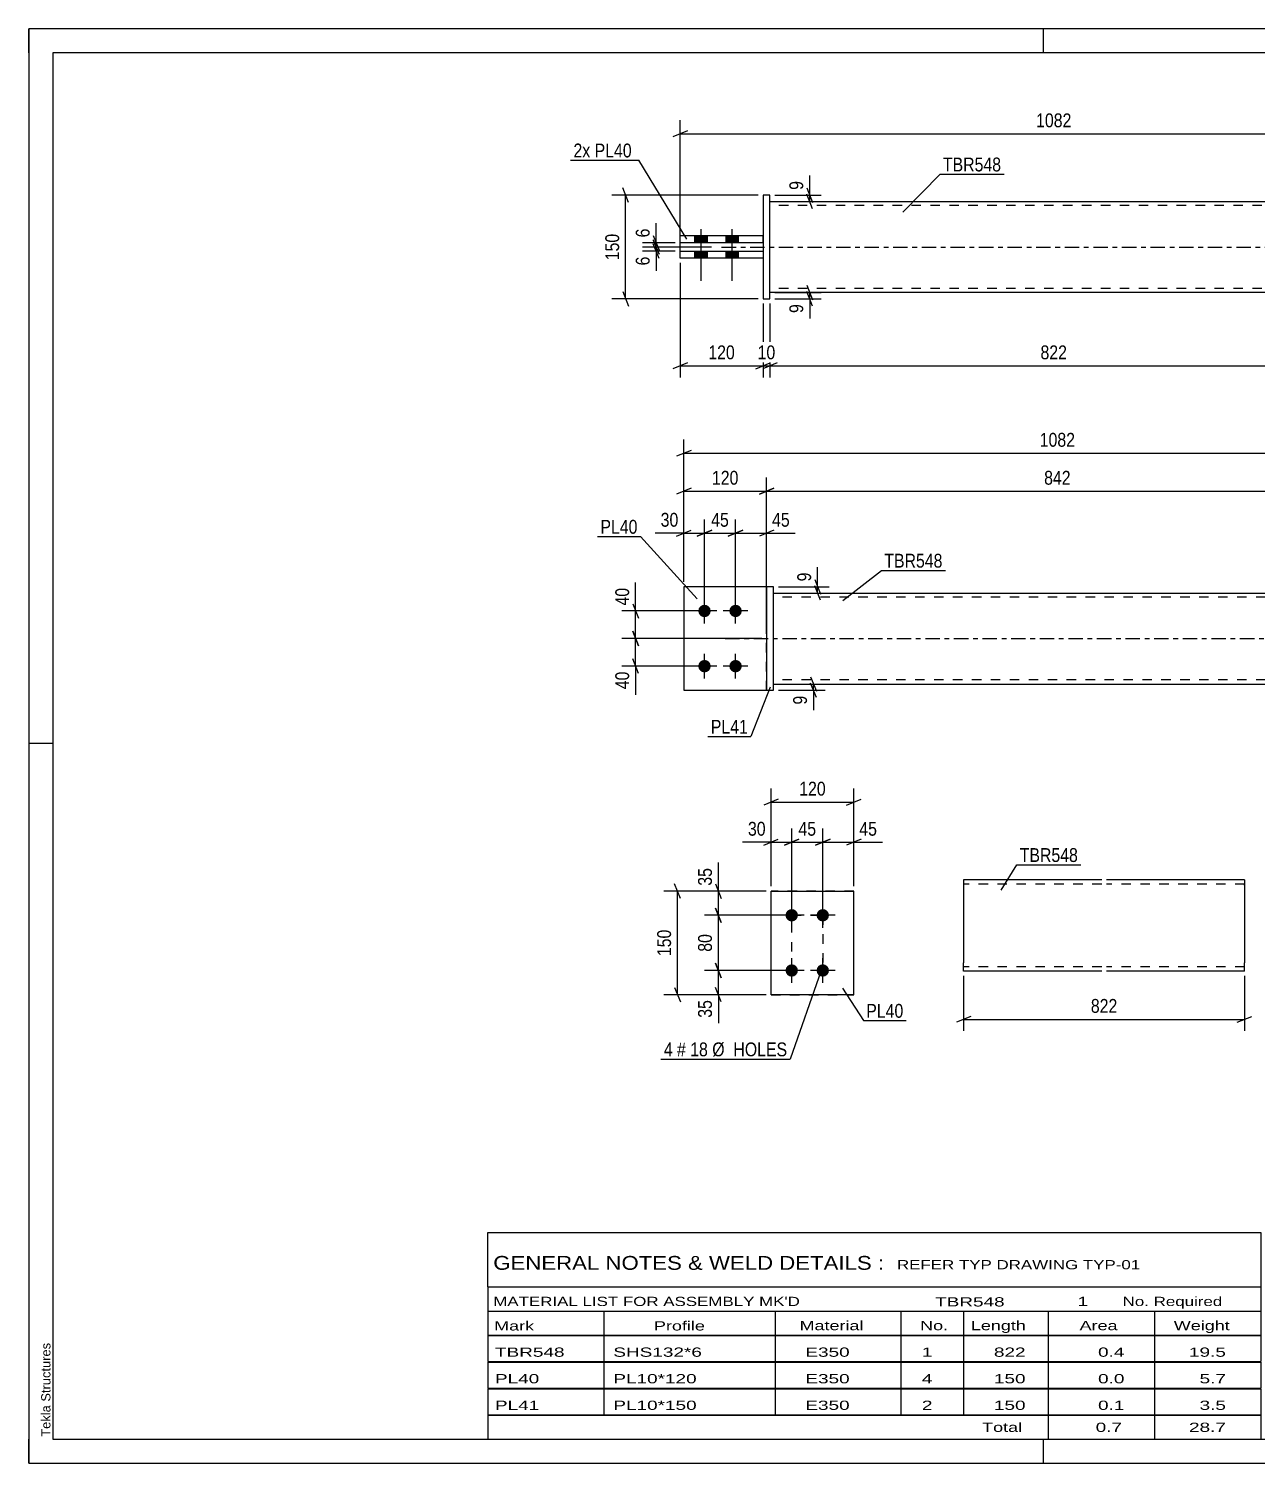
# Model space of a CAD drawing. Header units: millimetres. Extents: x 0 to 420, y 0 to 297.
# Drawn here: x 0 to 254.1, y 0 to 297 of the extents above; entities that cross this region are included whole.
import ezdxf

# ---------------------------------------------------------------- set-up
doc = ezdxf.new("R2010")
doc.units = ezdxf.units.MM
doc.linetypes.add('DXK_LINE_DOT2', pattern=[3.9198, 1.9599, -1.9599])
doc.linetypes.add('DXK_LINE_DOT3', pattern=[5.9187, 2.979, -0.9799, 0.9799, -0.9799])
doc.styles.add('Arial', font='ARIAL.TTF', dxfattribs={"height": 0.2})
doc.styles.add('Arial Narrow', font='ARIALN.TTF', dxfattribs={"height": 0.2})

# ---------------------------------------------------------------- blocks, each defined once
blk = doc.blocks.new('Unknown-581633350-1163')
at = {"color": 5, "linetype": 'Continuous'}
for p, q in [((420, 297), (0, 297)), ((0, 297), (0, 0)), ((0, 292), (0, 297)), ((210, 292), (210, 297)), ((415, 292), (5, 292)), ((5, 292), (5, 5)), ((5, 149), (0, 149)), ((0, 0), (0, 5)), ((5, 5), (415, 5)), ((210, 0), (210, 5)), ((0, 0), (420, 0))]:
    blk.add_line(p, q, dxfattribs=at)
at = {"color": 174, "linetype": 'Continuous', "style": 'Arial'}
blk.add_text('Tekla Structures', height=1.9102, rotation=90, dxfattribs=at).set_placement((4.5, 5.5))
blk = doc.blocks.new('Part-581633350-1810 - 1791')
at = {"color": 2, "linetype": 'Continuous'}
for p, q in [((154.15, 180.17), (271.65, 180.17)), ((154.15, 161.32), (271.65, 161.32))]:
    blk.add_line(p, q, dxfattribs=at)
at = {"color": 7, "linetype": 'DXK_LINE_DOT2'}
for p, q in [((154.15, 161.32), (154.15, 180.17)), ((271.65, 179.32), (154.15, 179.32)), ((271.65, 161.32), (271.65, 180.17)), ((271.65, 162.17), (154.15, 162.17))]:
    blk.add_line(p, q, dxfattribs=at)
at = {"color": 7, "linetype": 'DXK_LINE_DOT3'}
blk.add_line((144.15, 170.74), (281.65, 170.74), dxfattribs=at)
blk = doc.blocks.new('Bolt-581633350-1799 - 1791')
at = {"linetype": 'Continuous'}
for points in [[(139.87, 175.17, -1), (139.87, 177.74, -1)], [(146.3, 175.17, -1), (146.3, 177.74, -1)], [(139.87, 163.74, -1), (139.87, 166.32, -1)], [(146.3, 163.74, -1), (146.3, 166.32, -1)]]:
    blk.add_hatch(color=1, dxfattribs=at).paths.add_polyline_path(points)
at = {"color": 1, "linetype": 'Continuous'}
for p, q in [((139.87, 173.89), (139.87, 179.03)), ((146.3, 173.89), (146.3, 179.03)), ((142.44, 176.46), (137.3, 176.46)), ((148.87, 176.46), (143.73, 176.46)), ((139.87, 162.46), (139.87, 167.6)), ((146.3, 162.46), (146.3, 167.6)), ((142.44, 165.03), (137.3, 165.03)), ((148.87, 165.03), (143.73, 165.03))]:
    blk.add_line(p, q, dxfattribs=at)
blk = doc.blocks.new('Part-581633350-1820 - 1791')
at = {"color": 2, "linetype": 'Continuous'}
for p, q in [((154.15, 181.46), (152.73, 181.46)), ((152.73, 181.46), (152.73, 160.03)), ((154.15, 160.03), (154.15, 181.46)), ((152.73, 160.03), (154.15, 160.03))]:
    blk.add_line(p, q, dxfattribs=at)
blk = doc.blocks.new('Part-581633350-1825 - 1791')
at = {"color": 7, "linetype": 'DXK_LINE_DOT2'}
for p, q in [((152.73, 181.46), (135.58, 181.46)), ((135.58, 181.46), (135.58, 160.03)), ((152.73, 160.03), (152.73, 181.46)), ((135.58, 160.03), (152.73, 160.03))]:
    blk.add_line(p, q, dxfattribs=at)
blk = doc.blocks.new('Part-581633350-1830 - 1791')
at = {"color": 2, "linetype": 'Continuous'}
for p, q in [((152.73, 181.46), (135.58, 181.46)), ((135.58, 181.46), (135.58, 160.03)), ((135.58, 160.03), (152.73, 160.03))]:
    blk.add_line(p, q, dxfattribs=at)
at = {"color": 7, "linetype": 'DXK_LINE_DOT2'}
blk.add_line((152.73, 160.03), (152.73, 181.46), dxfattribs=at)
blk = doc.blocks.new('Part-581633350-2156 - 2128')
at = {"color": 2, "linetype": 'Continuous'}
for p, q in [((153.41, 261.23), (270.9, 261.23)), ((270.9, 242.37), (153.41, 242.37))]:
    blk.add_line(p, q, dxfattribs=at)
at = {"color": 7, "linetype": 'DXK_LINE_DOT2'}
for p, q in [((153.41, 242.37), (153.41, 261.23)), ((270.9, 260.37), (153.41, 260.37)), ((270.9, 261.23), (270.9, 242.37)), ((270.9, 243.23), (153.41, 243.23))]:
    blk.add_line(p, q, dxfattribs=at)
at = {"color": 7, "linetype": 'DXK_LINE_DOT3'}
blk.add_line((143.41, 251.8), (280.9, 251.8), dxfattribs=at)
blk = doc.blocks.new('Part-581633350-2140 - 2128')
at = {"color": 2, "linetype": 'Continuous'}
for p, q in [((153.41, 262.52), (151.98, 262.52)), ((151.98, 262.52), (151.98, 241.09)), ((153.41, 241.09), (153.41, 262.52)), ((151.98, 241.09), (153.41, 241.09))]:
    blk.add_line(p, q, dxfattribs=at)
blk = doc.blocks.new('Part-581633350-2150 - 2128')
at = {"color": 2, "linetype": 'Continuous'}
for p, q in [((134.83, 250.95), (151.98, 250.95)), ((134.83, 249.52), (134.83, 250.95)), ((151.98, 249.52), (134.83, 249.52)), ((151.98, 250.95), (151.98, 249.52))]:
    blk.add_line(p, q, dxfattribs=at)
blk = doc.blocks.new('Part-581633350-2145 - 2128')
at = {"color": 2, "linetype": 'Continuous'}
for p, q in [((151.98, 254.09), (134.83, 254.09)), ((134.83, 252.66), (134.83, 254.09)), ((151.98, 252.66), (134.83, 252.66)), ((151.98, 252.66), (151.98, 254.09))]:
    blk.add_line(p, q, dxfattribs=at)
blk = doc.blocks.new('Bolt-581633350-2158 - 2128')
at = {"linetype": 'Continuous'}
for points in [[(137.83, 252.66), (140.41, 252.66), (140.41, 254.09), (137.83, 254.09)], [(137.83, 252.66), (140.41, 252.66), (140.41, 254.09), (137.83, 254.09)], [(144.26, 252.66), (146.83, 252.66), (146.83, 254.09), (144.26, 254.09)], [(144.26, 252.66), (146.83, 252.66), (146.83, 254.09), (144.26, 254.09)], [(137.83, 249.52), (140.41, 249.52), (140.41, 250.95), (137.83, 250.95)], [(137.83, 249.52), (140.41, 249.52), (140.41, 250.95), (137.83, 250.95)], [(144.26, 249.52), (146.83, 249.52), (146.83, 250.95), (144.26, 250.95)], [(144.26, 249.52), (146.83, 249.52), (146.83, 250.95), (144.26, 250.95)]]:
    blk.add_hatch(color=1, dxfattribs=at).paths.add_polyline_path(points)
at = {"color": 1, "linetype": 'Continuous'}
for p, q in [((139.12, 255.52), (139.12, 244.8)), ((139.12, 255.52), (139.12, 244.8)), ((145.55, 255.52), (145.55, 244.8)), ((145.55, 255.52), (145.55, 244.8)), ((137.83, 254.09), (137.83, 252.66)), ((137.83, 254.09), (137.83, 252.66)), ((140.41, 254.09), (140.41, 252.66)), ((140.41, 254.09), (140.41, 252.66)), ((144.26, 254.09), (144.26, 252.66)), ((144.26, 254.09), (144.26, 252.66)), ((146.83, 254.09), (146.83, 252.66)), ((146.83, 254.09), (146.83, 252.66)), ((137.83, 250.95), (137.83, 249.52)), ((137.83, 250.95), (137.83, 249.52)), ((140.41, 250.95), (140.41, 249.52)), ((140.41, 250.95), (140.41, 249.52)), ((144.26, 250.95), (144.26, 249.52)), ((144.26, 250.95), (144.26, 249.52)), ((146.83, 250.95), (146.83, 249.52)), ((146.83, 250.95), (146.83, 249.52))]:
    blk.add_line(p, q, dxfattribs=at)
blk = doc.blocks.new('Bolt-581633350-1444 - 1410')
at = {"linetype": 'Continuous'}
for points in [[(157.92, 112.17, -1), (157.92, 114.74, -1)], [(164.35, 112.17, -1), (164.35, 114.74, -1)], [(157.92, 100.74, -1), (157.92, 103.31, -1)], [(164.35, 100.74, -1), (164.35, 103.31, -1)]]:
    blk.add_hatch(color=1, dxfattribs=at).paths.add_polyline_path(points)
at = {"color": 1, "linetype": 'Continuous'}
for p, q in [((157.92, 110.88), (157.92, 116.02)), ((164.35, 110.88), (164.35, 116.02)), ((160.49, 113.45), (155.35, 113.45)), ((166.92, 113.45), (161.78, 113.45)), ((157.92, 99.45), (157.92, 104.59)), ((164.35, 99.45), (164.35, 104.59)), ((160.49, 102.02), (155.35, 102.02)), ((166.92, 102.02), (161.78, 102.02))]:
    blk.add_line(p, q, dxfattribs=at)
blk = doc.blocks.new('Part-581633350-1459 - 1410')
at = {"color": 2, "linetype": 'Continuous'}
for p, q in [((153.64, 118.45), (170.78, 118.45)), ((153.64, 97.02), (153.64, 118.45)), ((170.78, 97.02), (170.78, 118.45)), ((170.78, 97.02), (153.64, 97.02))]:
    blk.add_line(p, q, dxfattribs=at)
at = {"color": 7, "linetype": 'DXK_LINE_DOT2'}
for p, q in [((170.78, 118.45), (153.64, 118.45)), ((153.64, 97.02), (170.78, 97.02))]:
    blk.add_line(p, q, dxfattribs=at)
blk = doc.blocks.new('Part-581633350-1273 - 1255')
at = {"color": 2, "linetype": 'Continuous'}
for p, q in [((222.07, 120.77), (193.5, 120.77)), ((193.5, 120.77), (193.5, 103.63)), ((251.64, 120.77), (223.07, 120.77)), ((251.64, 120.77), (251.64, 103.63)), ((193.5, 102.42), (193.5, 103.63)), ((193.5, 102.04), (193.5, 102.42)), ((193.5, 101.91), (193.5, 102.04)), ((222.07, 101.91), (193.5, 101.91)), ((251.64, 101.91), (223.07, 101.91)), ((251.64, 101.91), (251.64, 103.63))]:
    blk.add_line(p, q, dxfattribs=at)
at = {"color": 7, "linetype": 'DXK_LINE_DOT2'}
for p, q in [((222.07, 119.91), (193.5, 119.91)), ((251.64, 119.91), (223.07, 119.91)), ((251.64, 119.91), (251.64, 119.85)), ((251.64, 119.85), (251.64, 119.91)), ((251.64, 119.71), (251.64, 119.85)), ((251.64, 119.85), (251.64, 119.71)), ((193.5, 102.97), (193.5, 103.63)), ((193.5, 102.42), (193.5, 103.3)), ((193.5, 102.77), (193.5, 102.84)), ((193.5, 102.77), (193.5, 102.84)), ((222.07, 102.77), (193.5, 102.77)), ((193.5, 101.91), (193.5, 101.91)), ((251.64, 102.77), (223.07, 102.77)), ((251.64, 102.84), (251.64, 103.3)), ((251.64, 102.77), (251.64, 102.84))]:
    blk.add_line(p, q, dxfattribs=at)
blk = doc.blocks.new('Rectangle-581633350-1568 - 1410')
at = {"color": 1, "linetype": 'DXK_LINE_DOT2'}
blk.add_lwpolyline([(157.92, 113.45), (164.35, 113.45), (164.35, 102.02), (157.92, 102.02), (157.92, 113.45)], close=True, dxfattribs=at)
blk = doc.blocks.new('StraightDimension-581633350-2023 - 1791')
at = {"color": 7, "linetype": 'Continuous'}
for p, q in [((135.58, 182.46), (135.58, 211.96)), ((290.22, 182.46), (290.22, 211.96)), ((137.08, 209.71), (134.08, 208.51)), ((135.58, 209.11), (290.22, 209.11)), ((288.72, 208.51), (291.72, 209.71))]:
    blk.add_line(p, q, dxfattribs=at)
at = {"color": 0}
blk.add_wipeout([(217.16, 209.86), (217.16, 214.06), (208.65, 214.06), (208.65, 209.86)], dxfattribs=at)
at = {"color": 3, "style": 'Arial Narrow'}
blk.add_text('1082', height=2.863, dxfattribs=at).set_placement((209.25, 210.46))
blk = doc.blocks.new('StraightDimension-581633350-1988 - 1791')
at = {"color": 7, "linetype": 'Continuous'}
for p, q in [((135.58, 182.46), (135.58, 204.1)), ((152.73, 171.74), (152.73, 204.1)), ((137.08, 201.85), (134.08, 200.65)), ((135.58, 201.25), (152.73, 201.25)), ((151.23, 200.65), (154.23, 201.85))]:
    blk.add_line(p, q, dxfattribs=at)
at = {"color": 0}
blk.add_wipeout([(147.5, 202), (147.5, 206.2), (140.81, 206.2), (140.81, 202)], dxfattribs=at)
at = {"color": 3, "style": 'Arial Narrow'}
blk.add_text('120', height=2.863, dxfattribs=at).set_placement((141.41, 202.6))
blk = doc.blocks.new('StraightDimension-581633350-1924 - 1791')
at = {"color": 7, "linetype": 'Continuous'}
for p, q in [((138.37, 191.95), (141.37, 193.15)), ((139.87, 177.46), (139.87, 195.4)), ((147.8, 193.15), (144.8, 191.95)), ((146.3, 177.46), (146.3, 195.4)), ((139.87, 192.55), (146.3, 192.55))]:
    blk.add_line(p, q, dxfattribs=at)
at = {"color": 0}
blk.add_wipeout([(145.51, 193.3), (145.51, 197.5), (140.65, 197.5), (140.65, 193.3)], dxfattribs=at)
at = {"color": 3, "style": 'Arial Narrow'}
blk.add_text('45', height=2.863, dxfattribs=at).set_placement((141.25, 193.9))
blk = doc.blocks.new('StraightDimension-581633350-1860 - 1791')
at = {"color": 7, "linetype": 'Continuous'}
for p, q in [((155.15, 161.32), (164.83, 161.32)), ((161.83, 162.82), (163.03, 159.82)), ((163.03, 158.53), (161.83, 161.53)), ((162.43, 160.03), (162.43, 161.32)), ((155.15, 160.03), (164.83, 160.03))]:
    blk.add_line(p, q, dxfattribs=at)
at = {"color": 0}
blk.add_wipeout([(161.68, 159.51), (157.48, 159.51), (157.48, 156.48), (161.68, 156.48)], dxfattribs=at)
at = {"color": 7, "linetype": 'Continuous'}
blk.add_line((162.43, 160.03), (162.43, 155.95), dxfattribs=at)
blk.add_line((162.43, 160.03), (162.43, 155.95), dxfattribs=at)
at = {"color": 3, "style": 'Arial Narrow'}
blk.add_text('9', height=2.86, rotation=90.0002, dxfattribs=at).set_placement((161.08, 157.08))
blk = doc.blocks.new('StraightDimension-581633350-1869 - 1791')
at = {"color": 7, "linetype": 'Continuous'}
for p, q in [((151.73, 170.74), (122.77, 170.74)), ((125.02, 172.24), (126.22, 169.24)), ((125.62, 165.03), (125.62, 170.74)), ((126.22, 163.53), (125.02, 166.53)), ((138.87, 165.03), (122.77, 165.03))]:
    blk.add_line(p, q, dxfattribs=at)
at = {"color": 0}
blk.add_wipeout([(124.87, 164.51), (120.67, 164.51), (120.67, 159.65), (124.87, 159.65)], dxfattribs=at)
at = {"color": 7, "linetype": 'Continuous'}
blk.add_line((125.62, 165.03), (125.62, 159.12), dxfattribs=at)
blk.add_line((125.62, 165.03), (125.62, 159.12), dxfattribs=at)
at = {"color": 3, "style": 'Arial Narrow'}
blk.add_text('40', height=2.863, rotation=90.0002, dxfattribs=at).set_placement((124.27, 160.25))
blk = doc.blocks.new('StraightDimension-581633350-1878 - 1791')
at = {"color": 7, "linetype": 'Continuous'}
for p, q in [((138.87, 176.46), (122.77, 176.46)), ((125.02, 177.96), (126.22, 174.96)), ((125.62, 170.74), (125.62, 176.46)), ((151.73, 170.74), (122.77, 170.74)), ((126.22, 169.24), (125.02, 172.24))]:
    blk.add_line(p, q, dxfattribs=at)
at = {"color": 0}
blk.add_wipeout([(124.87, 181.84), (120.67, 181.84), (120.67, 176.98), (124.87, 176.98)], dxfattribs=at)
at = {"color": 7, "linetype": 'Continuous'}
blk.add_line((125.62, 176.46), (125.62, 182.37), dxfattribs=at)
blk.add_line((125.62, 176.46), (125.62, 182.37), dxfattribs=at)
at = {"color": 3, "style": 'Arial Narrow'}
blk.add_text('40', height=2.863, rotation=90.0002, dxfattribs=at).set_placement((124.27, 177.58))
blk = doc.blocks.new('StraightDimension-581633350-1908 - 1791')
at = {"color": 7, "linetype": 'Continuous'}
for p, q in [((144.8, 191.95), (147.8, 193.15)), ((146.3, 177.46), (146.3, 195.4)), ((154.23, 193.15), (151.23, 191.95)), ((152.73, 182.46), (152.73, 195.4)), ((146.3, 192.55), (152.73, 192.55))]:
    blk.add_line(p, q, dxfattribs=at)
at = {"color": 0}
blk.add_wipeout([(158.11, 193.3), (158.11, 197.5), (153.25, 197.5), (153.25, 193.3)], dxfattribs=at)
at = {"color": 7, "linetype": 'Continuous'}
blk.add_line((152.73, 192.55), (158.63, 192.55), dxfattribs=at)
blk.add_line((152.73, 192.55), (158.63, 192.55), dxfattribs=at)
at = {"color": 3, "style": 'Arial Narrow'}
blk.add_text('45', height=2.863, dxfattribs=at).set_placement((153.85, 193.9))
blk = doc.blocks.new('StraightDimension-581633350-1937 - 1791')
at = {"color": 7, "linetype": 'Continuous'}
for p, q in [((134.08, 191.95), (137.08, 193.15)), ((135.58, 182.46), (135.58, 195.4)), ((141.37, 193.15), (138.37, 191.95)), ((139.87, 177.46), (139.87, 195.4)), ((135.58, 192.55), (139.87, 192.55))]:
    blk.add_line(p, q, dxfattribs=at)
at = {"color": 0}
blk.add_wipeout([(135.06, 193.3), (135.06, 197.5), (130.2, 197.5), (130.2, 193.3)], dxfattribs=at)
at = {"color": 7, "linetype": 'Continuous'}
blk.add_line((135.58, 192.55), (129.68, 192.55), dxfattribs=at)
blk.add_line((135.58, 192.55), (129.68, 192.55), dxfattribs=at)
at = {"color": 3, "style": 'Arial Narrow'}
blk.add_text('30', height=2.863, dxfattribs=at).set_placement((130.8, 193.9))
blk = doc.blocks.new('StraightDimension-581633350-1973 - 1791')
at = {"color": 7, "linetype": 'Continuous'}
for p, q in [((152.73, 171.74), (152.73, 204.1)), ((273.08, 182.46), (273.08, 204.1)), ((154.23, 201.85), (151.23, 200.65)), ((152.73, 201.25), (273.08, 201.25)), ((271.58, 200.65), (274.58, 201.85))]:
    blk.add_line(p, q, dxfattribs=at)
at = {"color": 0}
blk.add_wipeout([(216.24, 202), (216.24, 206.2), (209.56, 206.2), (209.56, 202)], dxfattribs=at)
at = {"color": 3, "style": 'Arial Narrow'}
blk.add_text('842', height=2.863, dxfattribs=at).set_placement((210.16, 202.6))
blk = doc.blocks.new('StraightDimension-581633350-2089 - 1791')
at = {"color": 7, "linetype": 'Continuous'}
for p, q in [((155.15, 181.46), (165.68, 181.46)), ((162.68, 182.96), (163.88, 179.96)), ((163.88, 178.67), (162.68, 181.67)), ((163.28, 180.17), (163.28, 181.46)), ((155.15, 180.17), (165.68, 180.17))]:
    blk.add_line(p, q, dxfattribs=at)
at = {"color": 0}
blk.add_wipeout([(162.53, 185.01), (158.33, 185.01), (158.33, 181.98), (162.53, 181.98)], dxfattribs=at)
at = {"color": 7, "linetype": 'Continuous'}
blk.add_line((163.28, 181.46), (163.28, 185.54), dxfattribs=at)
blk.add_line((163.28, 181.46), (163.28, 185.54), dxfattribs=at)
at = {"color": 3, "style": 'Arial Narrow'}
blk.add_text('9', height=2.86, rotation=90.0002, dxfattribs=at).set_placement((161.93, 182.58))
blk = doc.blocks.new('StraightDimension-581633350-2214 - 2128')
at = {"color": 7, "linetype": 'Continuous'}
for p, q in [((154.41, 262.52), (164.04, 262.52)), ((161.04, 264.02), (162.24, 261.02)), ((162.24, 259.73), (161.04, 262.73)), ((161.64, 261.23), (161.64, 262.52)), ((154.41, 261.23), (164.04, 261.23))]:
    blk.add_line(p, q, dxfattribs=at)
at = {"color": 0}
blk.add_wipeout([(160.89, 266.07), (156.69, 266.07), (156.69, 263.04), (160.89, 263.04)], dxfattribs=at)
at = {"color": 7, "linetype": 'Continuous'}
blk.add_line((161.64, 262.52), (161.64, 266.6), dxfattribs=at)
blk.add_line((161.64, 262.52), (161.64, 266.6), dxfattribs=at)
at = {"color": 3, "style": 'Arial Narrow'}
blk.add_text('9', height=2.86, rotation=90.0002, dxfattribs=at).set_placement((160.29, 263.64))
blk = doc.blocks.new('StraightDimension-581633350-2273 - 2128')
at = {"color": 7, "linetype": 'Continuous'}
for p, q in [((153.41, 240.09), (153.41, 224.81)), ((270.9, 240.09), (270.9, 224.81)), ((154.91, 227.81), (151.91, 226.61)), ((153.41, 227.21), (270.9, 227.21)), ((269.4, 226.61), (272.4, 227.81))]:
    blk.add_line(p, q, dxfattribs=at)
at = {"color": 0}
blk.add_wipeout([(215.5, 227.96), (215.5, 232.16), (208.81, 232.16), (208.81, 227.96)], dxfattribs=at)
at = {"color": 3, "style": 'Arial Narrow'}
blk.add_text('822', height=2.863, dxfattribs=at).set_placement((209.41, 228.56))
blk = doc.blocks.new('StraightDimension-581633350-2162 - 2128')
at = {"color": 7, "linetype": 'Continuous'}
for p, q in [((133.83, 252.66), (127.01, 252.66)), ((129.26, 254.16), (130.46, 251.16)), ((130.46, 250.3), (129.26, 253.3)), ((129.86, 251.8), (129.86, 252.66)), ((141.33, 251.8), (127.01, 251.8))]:
    blk.add_line(p, q, dxfattribs=at)
at = {"color": 0}
blk.add_wipeout([(129.11, 256.21), (124.91, 256.21), (124.91, 253.19), (129.11, 253.19)], dxfattribs=at)
at = {"color": 7, "linetype": 'Continuous'}
blk.add_line((129.86, 252.66), (129.86, 256.74), dxfattribs=at)
blk.add_line((129.86, 252.66), (129.86, 256.74), dxfattribs=at)
at = {"color": 3, "style": 'Arial Narrow'}
blk.add_text('6', height=2.86, rotation=90.0002, dxfattribs=at).set_placement((128.51, 253.79))
blk = doc.blocks.new('StraightDimension-581633350-2174 - 2128')
at = {"color": 7, "linetype": 'Continuous'}
for p, q in [((129.26, 253.3), (130.46, 250.3)), ((141.33, 251.8), (127.01, 251.8)), ((133.83, 250.95), (127.01, 250.95)), ((130.46, 249.45), (129.26, 252.45)), ((129.86, 250.95), (129.86, 251.8))]:
    blk.add_line(p, q, dxfattribs=at)
at = {"color": 0}
blk.add_wipeout([(129.11, 250.42), (124.91, 250.42), (124.91, 247.39), (129.11, 247.39)], dxfattribs=at)
at = {"color": 7, "linetype": 'Continuous'}
blk.add_line((129.86, 250.95), (129.86, 246.87), dxfattribs=at)
blk.add_line((129.86, 250.95), (129.86, 246.87), dxfattribs=at)
at = {"color": 3, "style": 'Arial Narrow'}
blk.add_text('6', height=2.86, rotation=90.0002, dxfattribs=at).set_placement((128.51, 247.99))
blk = doc.blocks.new('StraightDimension-581633350-2254 - 2128')
at = {"color": 7, "linetype": 'Continuous'}
for p, q in [((134.83, 248.52), (134.83, 224.81)), ((151.98, 240.09), (151.98, 224.81)), ((136.33, 227.81), (133.33, 226.61)), ((134.83, 227.21), (151.98, 227.21)), ((150.48, 226.61), (153.48, 227.81))]:
    blk.add_line(p, q, dxfattribs=at)
at = {"color": 0}
blk.add_wipeout([(146.75, 227.96), (146.75, 232.16), (140.06, 232.16), (140.06, 227.96)], dxfattribs=at)
at = {"color": 3, "style": 'Arial Narrow'}
blk.add_text('120', height=2.863, dxfattribs=at).set_placement((140.66, 228.56))
blk = doc.blocks.new('StraightDimension-581633350-2264 - 2128')
at = {"color": 7, "linetype": 'Continuous'}
for p, q in [((151.98, 240.09), (151.98, 224.81)), ((153.41, 240.09), (153.41, 224.81)), ((150.48, 226.61), (153.48, 227.81)), ((154.91, 227.81), (151.91, 226.61)), ((151.98, 227.21), (153.41, 227.21))]:
    blk.add_line(p, q, dxfattribs=at)
at = {"color": 0}
blk.add_wipeout([(155.12, 227.96), (155.12, 232.16), (150.26, 232.16), (150.26, 227.96)], dxfattribs=at)
at = {"color": 3, "style": 'Arial Narrow'}
blk.add_text('10', height=2.863, dxfattribs=at).set_placement((150.86, 228.56))
blk = doc.blocks.new('StraightDimension-581633350-2282 - 2128')
at = {"color": 7, "linetype": 'Continuous'}
for p, q in [((134.83, 250.52), (134.83, 278.09)), ((289.47, 250.52), (289.47, 278.09)), ((136.33, 275.84), (133.33, 274.64)), ((134.83, 275.24), (289.47, 275.24)), ((287.97, 274.64), (290.97, 275.84))]:
    blk.add_line(p, q, dxfattribs=at)
at = {"color": 0}
blk.add_wipeout([(216.41, 275.99), (216.41, 280.19), (207.9, 280.19), (207.9, 275.99)], dxfattribs=at)
at = {"color": 3, "style": 'Arial Narrow'}
blk.add_text('1082', height=2.863, dxfattribs=at).set_placement((208.5, 276.59))
blk = doc.blocks.new('StraightDimension-581633350-2293 - 2128')
at = {"color": 7, "linetype": 'Continuous'}
for p, q in [((150.98, 262.52), (120.7, 262.52)), ((124.15, 261.02), (122.95, 264.02)), ((123.55, 241.09), (123.55, 262.52)), ((150.98, 241.09), (120.7, 241.09)), ((122.95, 242.59), (124.15, 239.59))]:
    blk.add_line(p, q, dxfattribs=at)
at = {"color": 0}
blk.add_wipeout([(122.8, 255.15), (118.6, 255.15), (118.6, 248.46), (122.8, 248.46)], dxfattribs=at)
at = {"color": 3, "style": 'Arial Narrow'}
blk.add_text('150', height=2.863, rotation=90.0002, dxfattribs=at).set_placement((122.2, 249.06))
blk = doc.blocks.new('StraightDimension-581633350-2304 - 2128')
at = {"color": 7, "linetype": 'Continuous'}
for p, q in [((161.04, 243.87), (162.24, 240.87)), ((154.41, 242.37), (164.04, 242.37)), ((154.41, 241.09), (164.04, 241.09)), ((162.24, 239.59), (161.04, 242.59)), ((161.64, 241.09), (161.64, 242.37))]:
    blk.add_line(p, q, dxfattribs=at)
at = {"color": 0}
blk.add_wipeout([(160.89, 240.56), (156.69, 240.56), (156.69, 237.54), (160.89, 237.54)], dxfattribs=at)
at = {"color": 7, "linetype": 'Continuous'}
blk.add_line((161.64, 241.09), (161.64, 237.01), dxfattribs=at)
blk.add_line((161.64, 241.09), (161.64, 237.01), dxfattribs=at)
at = {"color": 3, "style": 'Arial Narrow'}
blk.add_text('9', height=2.86, rotation=90.0002, dxfattribs=at).set_placement((160.29, 238.14))
blk = doc.blocks.new('StraightDimension-581633350-1474 - 1410')
at = {"color": 7, "linetype": 'Continuous'}
for p, q in [((156.92, 113.45), (139.9, 113.45)), ((142.15, 114.95), (143.35, 111.95)), ((142.75, 102.02), (142.75, 113.45)), ((156.92, 102.02), (139.9, 102.02)), ((143.35, 100.52), (142.15, 103.52))]:
    blk.add_line(p, q, dxfattribs=at)
at = {"color": 0}
blk.add_wipeout([(142, 110.17), (137.8, 110.17), (137.8, 105.31), (142, 105.31)], dxfattribs=at)
at = {"color": 3, "style": 'Arial Narrow'}
blk.add_text('80', height=2.863, rotation=90.0002, dxfattribs=at).set_placement((141.4, 105.91))
blk = doc.blocks.new('StraightDimension-581633350-1484 - 1410')
at = {"color": 7, "linetype": 'Continuous'}
for p, q in [((142.15, 119.95), (143.35, 116.95)), ((152.64, 118.45), (139.9, 118.45)), ((142.75, 113.45), (142.75, 118.45)), ((156.92, 113.45), (139.9, 113.45)), ((143.35, 111.95), (142.15, 114.95))]:
    blk.add_line(p, q, dxfattribs=at)
at = {"color": 0}
blk.add_wipeout([(142, 123.83), (137.8, 123.83), (137.8, 118.98), (142, 118.98)], dxfattribs=at)
at = {"color": 7, "linetype": 'Continuous'}
blk.add_line((142.75, 118.45), (142.75, 124.36), dxfattribs=at)
blk.add_line((142.75, 118.45), (142.75, 124.36), dxfattribs=at)
at = {"color": 3, "style": 'Arial Narrow'}
blk.add_text('35', height=2.863, rotation=90.0002, dxfattribs=at).set_placement((141.4, 119.58))
blk = doc.blocks.new('StraightDimension-581633350-1461 - 1410')
at = {"color": 7, "linetype": 'Continuous'}
for p, q in [((156.92, 102.02), (139.9, 102.02)), ((142.15, 103.52), (143.35, 100.52)), ((142.75, 97.02), (142.75, 102.02)), ((143.35, 95.52), (142.15, 98.52)), ((152.64, 97.02), (139.9, 97.02))]:
    blk.add_line(p, q, dxfattribs=at)
at = {"color": 0}
blk.add_wipeout([(142, 96.5), (137.8, 96.5), (137.8, 91.64), (142, 91.64)], dxfattribs=at)
at = {"color": 7, "linetype": 'Continuous'}
blk.add_line((142.75, 97.02), (142.75, 91.12), dxfattribs=at)
blk.add_line((142.75, 97.02), (142.75, 91.12), dxfattribs=at)
at = {"color": 3, "style": 'Arial Narrow'}
blk.add_text('35', height=2.863, rotation=90.0002, dxfattribs=at).set_placement((141.4, 92.24))
blk = doc.blocks.new('StraightDimension-581633350-1498 - 1410')
at = {"color": 7, "linetype": 'Continuous'}
for p, q in [((134.89, 116.95), (133.69, 119.95)), ((152.64, 118.45), (131.44, 118.45)), ((134.29, 97.02), (134.29, 118.45)), ((133.69, 98.52), (134.89, 95.52)), ((152.64, 97.02), (131.44, 97.02))]:
    blk.add_line(p, q, dxfattribs=at)
at = {"color": 0}
blk.add_wipeout([(133.54, 111.08), (129.34, 111.08), (129.34, 104.4), (133.54, 104.4)], dxfattribs=at)
at = {"color": 3, "style": 'Arial Narrow'}
blk.add_text('150', height=2.863, rotation=90.0002, dxfattribs=at).set_placement((132.94, 105))
blk = doc.blocks.new('StraightDimension-581633350-1515 - 1410')
at = {"color": 7, "linetype": 'Continuous'}
for p, q in [((153.64, 119.45), (153.64, 131.43)), ((157.92, 114.45), (157.92, 131.43)), ((152.14, 127.98), (155.14, 129.18)), ((153.64, 128.58), (157.92, 128.58)), ((159.42, 129.18), (156.42, 127.98))]:
    blk.add_line(p, q, dxfattribs=at)
at = {"color": 0}
blk.add_wipeout([(153.11, 129.33), (153.11, 133.53), (148.26, 133.53), (148.26, 129.33)], dxfattribs=at)
at = {"color": 7, "linetype": 'Continuous'}
blk.add_line((153.64, 128.58), (147.73, 128.58), dxfattribs=at)
blk.add_line((153.64, 128.58), (147.73, 128.58), dxfattribs=at)
at = {"color": 3, "style": 'Arial Narrow'}
blk.add_text('30', height=2.863, dxfattribs=at).set_placement((148.86, 129.93))
blk = doc.blocks.new('StraightDimension-581633350-1528 - 1410')
at = {"color": 7, "linetype": 'Continuous'}
for p, q in [((157.92, 114.45), (157.92, 131.43)), ((164.35, 114.45), (164.35, 131.43)), ((156.42, 127.98), (159.42, 129.18)), ((157.92, 128.58), (164.35, 128.58)), ((165.85, 129.18), (162.85, 127.98))]:
    blk.add_line(p, q, dxfattribs=at)
at = {"color": 0}
blk.add_wipeout([(163.57, 129.33), (163.57, 133.53), (158.71, 133.53), (158.71, 129.33)], dxfattribs=at)
at = {"color": 3, "style": 'Arial Narrow'}
blk.add_text('45', height=2.863, dxfattribs=at).set_placement((159.31, 129.93))
blk = doc.blocks.new('StraightDimension-581633350-1538 - 1410')
at = {"color": 7, "linetype": 'Continuous'}
for p, q in [((164.35, 114.45), (164.35, 131.43)), ((170.78, 119.45), (170.78, 131.43)), ((162.85, 127.98), (165.85, 129.18)), ((164.35, 128.58), (170.78, 128.58)), ((172.28, 129.18), (169.28, 127.98))]:
    blk.add_line(p, q, dxfattribs=at)
at = {"color": 0}
blk.add_wipeout([(176.16, 129.33), (176.16, 133.53), (171.31, 133.53), (171.31, 129.33)], dxfattribs=at)
at = {"color": 7, "linetype": 'Continuous'}
blk.add_line((170.78, 128.58), (176.69, 128.58), dxfattribs=at)
blk.add_line((170.78, 128.58), (176.69, 128.58), dxfattribs=at)
at = {"color": 3, "style": 'Arial Narrow'}
blk.add_text('45', height=2.863, dxfattribs=at).set_placement((171.91, 129.93))
blk = doc.blocks.new('StraightDimension-581633350-1552 - 1410')
at = {"color": 7, "linetype": 'Continuous'}
for p, q in [((153.64, 119.45), (153.64, 139.73)), ((170.78, 119.45), (170.78, 139.73)), ((155.14, 137.48), (152.14, 136.28)), ((153.64, 136.88), (170.78, 136.88)), ((169.28, 136.28), (172.28, 137.48))]:
    blk.add_line(p, q, dxfattribs=at)
at = {"color": 0}
blk.add_wipeout([(165.55, 137.63), (165.55, 141.83), (158.87, 141.83), (158.87, 137.63)], dxfattribs=at)
at = {"color": 3, "style": 'Arial Narrow'}
blk.add_text('120', height=2.863, dxfattribs=at).set_placement((159.47, 138.23))
blk = doc.blocks.new('StraightDimension-581633350-1353 - 1255')
at = {"color": 7, "linetype": 'Continuous'}
for p, q in [((193.5, 100.91), (193.5, 89.51)), ((251.64, 100.91), (251.64, 89.51)), ((195, 92.51), (192, 91.31)), ((250.14, 91.31), (253.14, 92.51)), ((193.5, 91.91), (251.64, 91.91))]:
    blk.add_line(p, q, dxfattribs=at)
at = {"color": 0}
blk.add_wipeout([(225.91, 92.66), (225.91, 96.86), (219.23, 96.86), (219.23, 92.66)], dxfattribs=at)
at = {"color": 3, "style": 'Arial Narrow'}
blk.add_text('822', height=2.863, dxfattribs=at).set_placement((219.83, 93.26))
blk = doc.blocks.new('Unknown-581633350-3428')
at = {"color": 7, "linetype": 'Continuous'}
for p, q in [((95, 47.75), (255, 47.75)), ((95, 36.5), (95, 47.75)), ((255, 47.75), (255, 36.5)), ((95, 36.5), (255, 36.5)), ((95, 36.5), (95, 31.5)), ((255, 36.5), (255, 31.5)), ((95, 31.5), (255, 31.5)), ((95, 31.5), (95, 26.5)), ((119, 31.5), (119, 26.5)), ((154.5, 31.5), (154.5, 26.5)), ((180.5, 31.5), (180.5, 26.5)), ((193.5, 31.5), (193.5, 26.5)), ((211, 31.5), (211, 26.5)), ((233, 31.5), (233, 26.5)), ((255, 31.5), (255, 26.5)), ((95, 26.5), (255, 26.5)), ((95, 26.45), (95, 21.05)), ((95, 26.45), (255, 26.45)), ((119, 26.5), (119, 21)), ((154.5, 26.5), (154.5, 21)), ((180.5, 26.5), (180.5, 21)), ((193.5, 26.5), (193.5, 21)), ((211, 26.5), (211, 21)), ((233, 26.5), (233, 21)), ((255, 26.45), (255, 21.05)), ((95, 21.05), (255, 21.05)), ((95, 20.95), (95, 15.55)), ((95, 20.95), (255, 20.95)), ((119, 21), (119, 15.5)), ((154.5, 21), (154.5, 15.5)), ((180.5, 21), (180.5, 15.5)), ((193.5, 21), (193.5, 15.5)), ((211, 21), (211, 15.5)), ((233, 21), (233, 15.5)), ((255, 20.95), (255, 15.55)), ((95, 15.55), (255, 15.55)), ((95, 15.45), (95, 10.05)), ((95, 15.45), (255, 15.45)), ((119, 15.5), (119, 10)), ((154.5, 15.5), (154.5, 10)), ((180.5, 15.5), (180.5, 10)), ((193.5, 15.5), (193.5, 10)), ((211, 15.5), (211, 10)), ((233, 15.5), (233, 10)), ((255, 15.45), (255, 10.05)), ((95, 10.05), (255, 10.05)), ((95, 10), (255, 10)), ((95, 10), (95, 5)), ((211, 10), (211, 5)), ((233, 10), (233, 5)), ((255, 10), (255, 5)), ((95, 5), (255, 5))]:
    blk.add_line(p, q, dxfattribs=at)
at = {"color": 7, "style": 'Arial Narrow'}
for s, height, width, p in [('GENERAL NOTES & WELD DETAILS :', 2.8633, 1.4, (96.15, 40.06)), ('REFER TYP DRAWING TYP-01', 1.9089, 1.6, (179.7, 40.16)), ("MATERIAL LIST FOR ASSEMBLY MK'D", 1.9089, 1.6, (96.15, 32.56)), ('TBR548', 1.909, 1.794707, (187.59, 32.47)), ('1', 1.91, 1.794707, (217.08, 32.56)), ('No. Required', 1.9089, 1.6, (226.41, 32.56)), ('Mark', 1.909, 1.7, (96.34, 27.5)), ('Profile', 1.909, 1.7, (129.41, 27.5)), ('Material', 1.909, 1.7, (159.54, 27.56)), ('No.', 1.909, 1.7, (184.5, 27.56)), ('Length', 1.909, 1.7, (195, 27.56)), ('Area', 1.909, 1.7, (217.5, 27.56)), ('Weight', 1.909, 1.7, (237, 27.56))]:
    blk.add_text(s, height=height, dxfattribs=dict(at, width=width)).set_placement(p)
at = {"color": 7, "linetype": 'Continuous', "style": 'Arial Narrow'}
for s, height, width, p in [('TBR548', 1.909, 1.794707, (96.5, 22.06)), ('SHS132*6', 1.909, 1.794707, (121, 22.06)), ('E350', 1.909, 1.794707, (160.74, 22.06)), ('1', 1.91, 1.794707, (184.86, 22.06)), ('822', 1.909, 1.794707, (199.77, 22.06)), ('0.4', 1.909, 1.794707, (221.32, 22.06)), ('19.5', 1.909, 1.794707, (240.14, 22.06)), ('PL40', 1.909, 1.794707, (96.5, 16.56)), ('PL10*120', 1.909, 1.794707, (121, 16.56)), ('E350', 1.909, 1.794707, (160.74, 16.56)), ('4', 1.91, 1.794707, (184.86, 16.56)), ('150', 1.909, 1.794707, (199.77, 16.56)), ('0.0', 1.909, 1.794707, (221.32, 16.56)), ('5.7', 1.909, 1.794707, (242.33, 16.56)), ('PL41', 1.909, 1.794707, (96.5, 11.06)), ('PL10*150', 1.909, 1.794707, (121, 11.06)), ('E350', 1.909, 1.794707, (160.74, 11.06)), ('2', 1.91, 1.794707, (184.86, 11.06)), ('150', 1.909, 1.794707, (199.77, 11.06)), ('0.1', 1.909, 1.794707, (221.32, 11.06)), ('3.5', 1.909, 1.794707, (242.33, 11.06)), ('Total', 1.909, 1.7, (197.33, 6.5)), ('0.7', 1.909, 1.794707, (220.83, 6.5)), ('28.7', 1.909, 1.794707, (240.14, 6.5))]:
    blk.add_text(s, height=height, dxfattribs=dict(at, width=width)).set_placement(p)
blk = doc.blocks.new('Mark-581633350-1806 - 1791')
at = {"color": 0}
blk.add_wipeout([(189.13, 185.43), (189.13, 188.43), (177.08, 188.43), (177.08, 185.43)], dxfattribs=at)
blk.add_wipeout([(189.13, 185.43), (189.13, 188.43), (177.08, 188.43), (177.08, 185.43)], dxfattribs=at)
at = {"color": 30, "linetype": 'Continuous'}
for p, q in [((168.49, 178.6), (176.48, 184.83)), ((176.48, 184.83), (189.73, 184.83))]:
    blk.add_line(p, q, dxfattribs=at)
at = {"color": 3, "style": 'Arial Narrow'}
blk.add_text('TBR548', height=2.863, dxfattribs=at).set_placement((177.08, 185.43))
blk = doc.blocks.new('Mark-581633350-3306 - 1791')
at = {"color": 0}
blk.add_wipeout([(126, 192.45), (126, 195.45), (118.33, 195.45), (118.33, 192.45)], dxfattribs=at)
blk.add_wipeout([(126, 192.45), (126, 195.45), (118.33, 195.45), (118.33, 192.45)], dxfattribs=at)
at = {"color": 30, "linetype": 'Continuous'}
for p in [(117.73, 191.85), (138.37, 178.96)]:
    blk.add_line(p, (126.6, 191.85), dxfattribs=at)
at = {"color": 3, "style": 'Arial Narrow'}
blk.add_text('PL40', height=2.863, dxfattribs=at).set_placement((118.33, 192.45))
blk = doc.blocks.new('Mark-581633350-1816 - 1791')
at = {"color": 0}
blk.add_wipeout([(148.84, 151.05), (148.84, 154.05), (141.17, 154.05), (141.17, 151.05)], dxfattribs=at)
blk.add_wipeout([(148.84, 151.05), (148.84, 154.05), (141.17, 154.05), (141.17, 151.05)], dxfattribs=at)
at = {"color": 30, "linetype": 'Continuous'}
for p in [(153.49, 160.65), (140.57, 150.45)]:
    blk.add_line(p, (149.44, 150.45), dxfattribs=at)
at = {"color": 3, "style": 'Arial Narrow'}
blk.add_text('PL41', height=2.863, dxfattribs=at).set_placement((141.17, 151.05))
blk = doc.blocks.new('Mark-581633350-2152 - 2128')
at = {"color": 0}
blk.add_wipeout([(201.27, 267.45), (201.27, 270.45), (189.21, 270.45), (189.21, 267.45)], dxfattribs=at)
blk.add_wipeout([(201.27, 267.45), (201.27, 270.45), (189.21, 270.45), (189.21, 267.45)], dxfattribs=at)
at = {"color": 30, "linetype": 'Continuous'}
for p, q in [((180.95, 259.02), (188.61, 266.85)), ((188.61, 266.85), (201.87, 266.85))]:
    blk.add_line(p, q, dxfattribs=at)
at = {"color": 3, "style": 'Arial Narrow'}
blk.add_text('TBR548', height=2.863, dxfattribs=at).set_placement((189.21, 267.45))
blk = doc.blocks.new('MarkSet-581633350-2335 - 2128')
at = {"color": 30, "linetype": 'Continuous'}
blk.add_line((136.21, 253.46), (126.3, 269.75), dxfattribs=at)
at = {"color": 0}
blk.add_wipeout([(116.23, 270.35), (116.23, 273.35), (112.75, 273.35), (112.75, 270.35)], dxfattribs=at)
blk.add_wipeout([(116.23, 270.35), (116.23, 273.35), (112.75, 273.35), (112.75, 270.35)], dxfattribs=at)
blk.add_wipeout([(124.8, 270.35), (124.8, 273.35), (117.13, 273.35), (117.13, 270.35)], dxfattribs=at)
blk.add_wipeout([(124.8, 270.35), (124.8, 273.35), (117.13, 273.35), (117.13, 270.35)], dxfattribs=at)
at = {"color": 30, "linetype": 'Continuous'}
blk.add_line((112.15, 269.75), (126.3, 269.75), dxfattribs=at)
at = {"color": 3, "style": 'Arial Narrow'}
for s, p in [('2x', (112.75, 270.35)), ('PL40', (117.13, 270.35))]:
    blk.add_text(s, height=2.863, dxfattribs=at).set_placement(p)
blk = doc.blocks.new('Mark-581633350-1440 - 1410')
at = {"color": 0}
blk.add_wipeout([(133.28, 84.26), (133.28, 87.26), (131.46, 87.26), (131.46, 84.26)], dxfattribs=at)
blk.add_wipeout([(133.28, 84.26), (133.28, 87.26), (131.46, 87.26), (131.46, 84.26)], dxfattribs=at)
blk.add_wipeout([(136.01, 84.26), (136.01, 87.26), (134.18, 87.26), (134.18, 84.26)], dxfattribs=at)
blk.add_wipeout([(136.01, 84.26), (136.01, 87.26), (134.18, 87.26), (134.18, 84.26)], dxfattribs=at)
at = {"color": 3, "style": 'Arial Narrow'}
blk.add_text('4', height=2.86, dxfattribs=at).set_placement((131.46, 84.26))
at = {"color": 0}
blk.add_wipeout([(140.57, 84.26), (140.57, 87.26), (136.91, 87.26), (136.91, 84.26)], dxfattribs=at)
blk.add_wipeout([(140.57, 84.26), (140.57, 87.26), (136.91, 87.26), (136.91, 84.26)], dxfattribs=at)
at = {"color": 3, "style": 'Arial Narrow'}
blk.add_text('#', height=2.86, dxfattribs=at).set_placement((134.18, 84.26))
at = {"color": 0}
blk.add_wipeout([(157, 84.26), (157, 87.26), (141.47, 87.26), (141.47, 84.26)], dxfattribs=at)
blk.add_wipeout([(157, 84.26), (157, 87.26), (141.47, 87.26), (141.47, 84.26)], dxfattribs=at)
at = {"color": 7, "linetype": 'Continuous'}
for p in [(164.01, 102.03), (130.86, 83.66)]:
    blk.add_line(p, (157.6, 83.66), dxfattribs=at)
at = {"color": 3, "style": 'Arial Narrow'}
for s, p in [('18', (136.91, 84.26)), ('Ø  HOLES', (141.47, 84.26))]:
    blk.add_text(s, height=2.863, dxfattribs=at).set_placement(p)
blk = doc.blocks.new('Mark-581633350-1455 - 1410')
at = {"color": 0}
blk.add_wipeout([(181.02, 92.24), (181.02, 95.24), (173.35, 95.24), (173.35, 92.24)], dxfattribs=at)
blk.add_wipeout([(181.02, 92.24), (181.02, 95.24), (173.35, 95.24), (173.35, 92.24)], dxfattribs=at)
at = {"color": 30, "linetype": 'Continuous'}
for p, q in [((168.41, 98.36), (172.75, 91.64)), ((172.75, 91.64), (181.62, 91.64))]:
    blk.add_line(p, q, dxfattribs=at)
at = {"color": 3, "style": 'Arial Narrow'}
blk.add_text('PL40', height=2.863, dxfattribs=at).set_placement((173.35, 92.24))
blk = doc.blocks.new('Mark-581633350-1268 - 1255')
at = {"color": 0}
blk.add_wipeout([(217.16, 124.49), (217.16, 127.49), (205.11, 127.49), (205.11, 124.49)], dxfattribs=at)
blk.add_wipeout([(217.16, 124.49), (217.16, 127.49), (205.11, 127.49), (205.11, 124.49)], dxfattribs=at)
at = {"color": 30, "linetype": 'Continuous'}
for p, q in [((201.24, 118.64), (204.51, 123.89)), ((204.51, 123.89), (217.76, 123.89))]:
    blk.add_line(p, q, dxfattribs=at)
at = {"color": 3, "style": 'Arial Narrow'}
blk.add_text('TBR548', height=2.863, dxfattribs=at).set_placement((205.11, 124.49))

msp = doc.modelspace()

# ---------------------------------------------------------------- block references
for name in ['Unknown-581633350-1163', 'Part-581633350-2140 - 2128', 'Part-581633350-2156 - 2128', 'Bolt-581633350-2158 - 2128', 'Part-581633350-2145 - 2128', 'Part-581633350-2150 - 2128', 'Part-581633350-1825 - 1791', 'Part-581633350-1830 - 1791', 'Part-581633350-1820 - 1791', 'Bolt-581633350-1799 - 1791', 'Part-581633350-1810 - 1791', 'Part-581633350-1273 - 1255', 'Part-581633350-1459 - 1410', 'Bolt-581633350-1444 - 1410', 'Rectangle-581633350-1568 - 1410', 'Unknown-581633350-3428']:
    msp.add_blockref(name, (0, 0))

# ---------------------------------------------------------------- next in the draw order: block references
for name in ['StraightDimension-581633350-2214 - 2128', 'StraightDimension-581633350-2162 - 2128', 'StraightDimension-581633350-2273 - 2128', 'StraightDimension-581633350-2023 - 1791', 'StraightDimension-581633350-1860 - 1791', 'Mark-581633350-1268 - 1255', 'StraightDimension-581633350-1474 - 1410', 'Mark-581633350-1455 - 1410', 'StraightDimension-581633350-1353 - 1255']:
    msp.add_blockref(name, (0, 0))

# ---------------------------------------------------------------- next in the draw order: block references
for name in ['StraightDimension-581633350-2174 - 2128', 'StraightDimension-581633350-1988 - 1791', 'StraightDimension-581633350-1484 - 1410', 'StraightDimension-581633350-1461 - 1410']:
    msp.add_blockref(name, (0, 0))

# ---------------------------------------------------------------- next in the draw order: block references
for name in ['StraightDimension-581633350-2282 - 2128', 'StraightDimension-581633350-2254 - 2128', 'StraightDimension-581633350-1924 - 1791', 'StraightDimension-581633350-1869 - 1791', 'StraightDimension-581633350-1498 - 1410']:
    msp.add_blockref(name, (0, 0))

# ---------------------------------------------------------------- next in the draw order: block references
for name in ['Mark-581633350-2152 - 2128', 'StraightDimension-581633350-2264 - 2128', 'StraightDimension-581633350-1878 - 1791', 'Mark-581633350-1816 - 1791', 'StraightDimension-581633350-1515 - 1410', 'Mark-581633350-1440 - 1410']:
    msp.add_blockref(name, (0, 0))

# ---------------------------------------------------------------- next in the draw order: block references
for name in ['StraightDimension-581633350-2293 - 2128', 'StraightDimension-581633350-2304 - 2128', 'StraightDimension-581633350-1937 - 1791', 'StraightDimension-581633350-1908 - 1791', 'StraightDimension-581633350-1528 - 1410']:
    msp.add_blockref(name, (0, 0))

# ---------------------------------------------------------------- next in the draw order: block references
for name in ['MarkSet-581633350-2335 - 2128', 'StraightDimension-581633350-1973 - 1791', 'Mark-581633350-3306 - 1791', 'StraightDimension-581633350-1538 - 1410']:
    msp.add_blockref(name, (0, 0))

# ---------------------------------------------------------------- next in the draw order: block references
for name in ['Mark-581633350-1806 - 1791', 'StraightDimension-581633350-2089 - 1791', 'StraightDimension-581633350-1552 - 1410']:
    msp.add_blockref(name, (0, 0))

doc.saveas('drawing.dxf')
